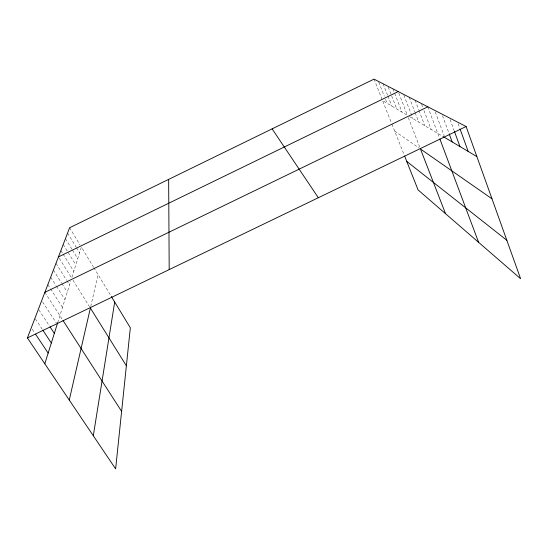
<?xml version="1.0" encoding="UTF-8"?>
<svg xmlns="http://www.w3.org/2000/svg" width="548" height="548" viewBox="0 0 548 548"><rect width="100%" height="100%" fill="white"/><g stroke="black" fill="none" stroke-linecap="round" stroke-linejoin="round"><path stroke-width="0.41" stroke-dasharray="2.74 2.06" d="M90.742 306.455L98.051 274.596M57.67 322.731L70.713 281.117M406.753 114.95L382.552 100.572L391.601 123.314M409.493 116.58L443.38 136.705M394.67 131.041L419.069 148.029M32.216 329.211L34.558 332.725M35.421 318.936L42.436 329.547M38.894 309.867L49.649 326.272M42.641 301.941L56.273 322.909M44.868 292.358L62.13 319.121M47.847 284.576L50.135 288.145M50.587 288.858L62.472 307.414M50.69 277.158L56.026 285.563M56.471 286.262L64.931 299.564M53.396 270.096L61.458 282.857M61.903 283.563L67.281 292.077M55.985 263.341L66.363 279.884M66.815 280.603L69.521 284.919M59.335 258.307L71.665 278.076L81.371 247.1L93.4 266.924M73.014 280.247L89.488 306.661M60.89 250.546L62.664 253.409M63.109 254.128L73.775 271.335M63.219 244.47L75.802 264.883M65.445 238.654L72.028 249.395M72.466 250.114L77.734 258.704M67.582 233.085L76.035 246.949M76.473 247.675L79.59 252.786M69.623 227.742L80.07 244.949M93.824 267.623L110.895 295.756M374.017 79.111L381.922 98.983M391.909 124.088L404.301 155.242M378.75 82.173L384.319 96.243M385.559 99.373L387.107 103.277M383.059 83.769L387.607 95.318M387.916 96.092L391.861 106.1M388.19 87.036L396.82 109.052M392.93 88.851L402.006 112.128M398.828 93.153L407.431 115.354M408.308 117.621L419.857 147.426M403.883 95.119L412.939 118.628M409.205 97.229L414.85 111.97M415.144 112.744L418.706 122.053M415.103 100.263L418.727 109.785M419.028 110.573L424.755 125.65M421.597 104.236L422.782 107.387M423.974 110.532L431.105 129.417M427.81 106.805L439.544 138.123M435.256 111.936L444.181 135.938M442.476 115.642L449.23 133.965M450.093 119.567L454.155 130.677M458.149 123.711L459.868 128.465"/><path stroke-width="0.82" d="M93.304 435.756L114.696 302.017M69.254 400.054L90.372 308.072L126.376 365.804M44.813 363.776L57.67 322.731M111.319 296.454L130.335 327.8L115.628 468.889L27.4 337.931L69.623 227.742L374.017 79.111L466.108 126.52L520.6 278.72L418.097 189.93L404.609 156.016M58.458 256.896L398.211 91.571M44.868 292.358L427.81 106.805M27.4 337.931L466.108 126.52M443.38 136.705L476.883 156.612M491.994 198.814L420.474 149.008L445.545 213.706M406.753 161.4L506.838 240.284M272.116 128.869L318.326 197.739M35.497 334.129L48.156 353.097M42.902 330.259L51.32 342.993M50.121 326.985L54.327 333.41M63.02 320.512L121.622 411.37M439.845 138.911L478.61 242.346M449.23 133.965L452.162 141.932M454.443 131.472L459.957 146.556M460.156 129.26L468.184 151.447M168.64 179.395L169.195 269.602"/></g></svg>
